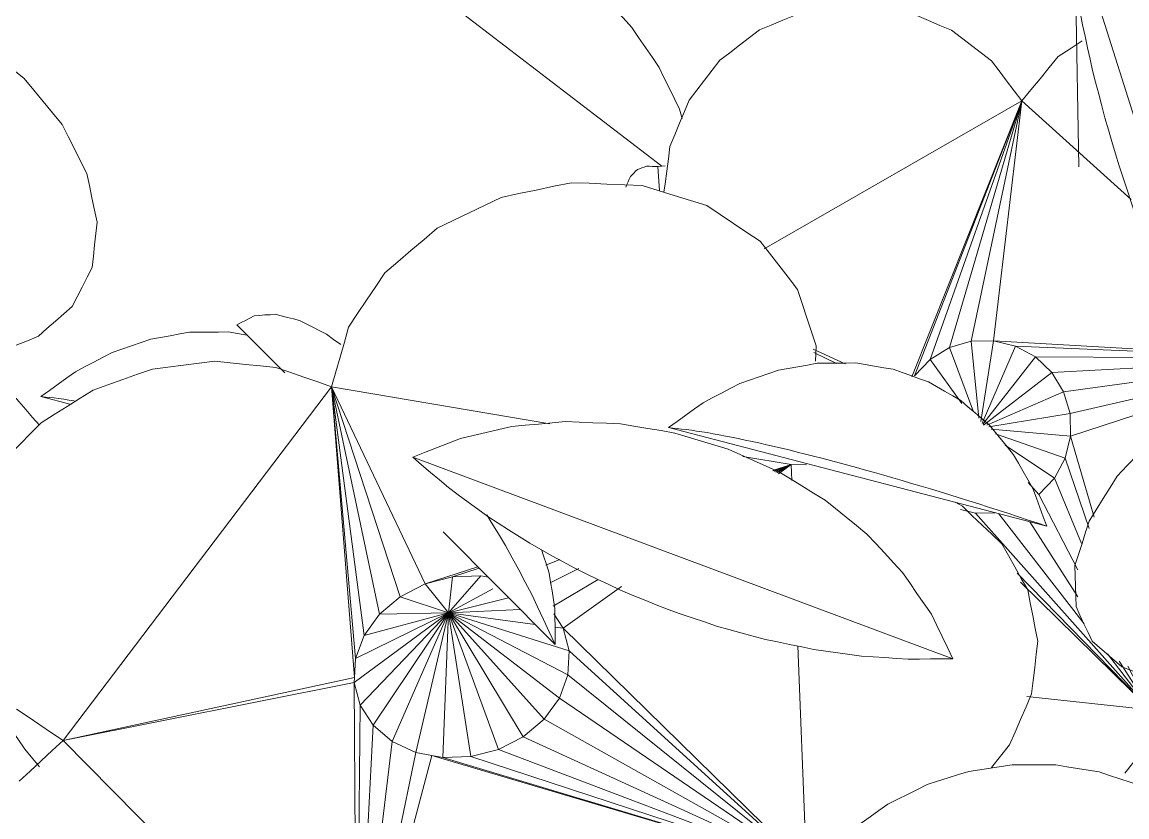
# Model space of a CAD drawing. Header units: metres. Extents: x -18.34 to -13.25, y -25.49 to -16.26.
# Drawn here: x -17.3503 to -17.2433, y -21.1061 to -21.029 of the extents above; entities that cross this region are included whole.
import ezdxf

# ---------------------------------------------------------------- set-up
doc = ezdxf.new("R2010")
doc.units = ezdxf.units.M
doc.layers.add('Importações nas famílias', color=7, linetype='Continuous', lineweight=5)
doc.layers.add('Vegetação', color=7, linetype='Continuous', lineweight=5)

# ---------------------------------------------------------------- blocks, each defined once
blk = doc.blocks.new('Planta_pergolado_12200 - plantas pergolado_skp_Component_12-V581-Pavimento 02 - Executivo')
at = {"layer": 'Importações nas famílias', "color": 9}
blk.add_line((0.28706, 0.24931), (0.32794, 0.2328), dxfattribs=at)
at = {"layer": 'Importações nas famílias', "color": 9, "flags": 128}
for points in [[(0.2885, 0.24527), (0.28814, 0.24628), (0.28778, 0.24729), (0.28742, 0.2483), (0.28706, 0.24931)], [(0.28706, 0.24931), (0.28791, 0.24899), (0.28876, 0.24868), (0.28961, 0.24837), (0.29046, 0.24806)], [(0.29046, 0.24806), (0.29134, 0.24773), (0.29222, 0.2474), (0.29311, 0.24707), (0.29399, 0.24674)], [(0.29399, 0.24674), (0.2949, 0.24639), (0.2958, 0.24605), (0.29671, 0.2457), (0.29762, 0.24536)], [(0.29054, 0.24151), (0.29003, 0.24245), (0.28952, 0.24339), (0.28901, 0.24433), (0.2885, 0.24527)], [(0.29762, 0.24536), (0.29854, 0.245), (0.29946, 0.24464), (0.30038, 0.24429), (0.3013, 0.24393)], [(0.3013, 0.24393), (0.30223, 0.24357), (0.30315, 0.2432), (0.30408, 0.24284), (0.305, 0.24247)], [(0.305, 0.24247), (0.30592, 0.24211), (0.30684, 0.24174), (0.30776, 0.24137), (0.30867, 0.241)], [(0.29312, 0.2381), (0.29247, 0.23895), (0.29183, 0.2398), (0.29118, 0.24065), (0.29054, 0.24151)], [(0.30867, 0.241), (0.30957, 0.24064), (0.31048, 0.24027), (0.31138, 0.2399), (0.31228, 0.23954)], [(0.31228, 0.23954), (0.31315, 0.23917), (0.31403, 0.23881), (0.3149, 0.23845), (0.31578, 0.23809)], [(0.29618, 0.23514), (0.29541, 0.23588), (0.29465, 0.23662), (0.29388, 0.23736), (0.29312, 0.2381)], [(0.31578, 0.23809), (0.31661, 0.23773), (0.31745, 0.23738), (0.31829, 0.23703), (0.31913, 0.23668)], [(0.31913, 0.23668), (0.31992, 0.23634), (0.32071, 0.23599), (0.3215, 0.23565), (0.3223, 0.23531)], [(0.29965, 0.23268), (0.29878, 0.23329), (0.29792, 0.23391), (0.29705, 0.23452), (0.29618, 0.23514)], [(0.3223, 0.23531), (0.32303, 0.23499), (0.32377, 0.23467), (0.32451, 0.23434), (0.32525, 0.23402)], [(0.32525, 0.23402), (0.32592, 0.23372), (0.3266, 0.23341), (0.32727, 0.23311), (0.32794, 0.2328)], [(0.30346, 0.23079), (0.30251, 0.23126), (0.30156, 0.23174), (0.3006, 0.23221), (0.29965, 0.23268)], [(0.32794, 0.2328), (0.327, 0.23232), (0.32605, 0.23184), (0.3251, 0.23136), (0.32415, 0.23088)], [(0.3075, 0.22951), (0.30649, 0.22983), (0.30548, 0.23015), (0.30447, 0.23047), (0.30346, 0.23079)], [(0.32415, 0.23088), (0.32314, 0.23055), (0.32213, 0.23022), (0.32113, 0.2299), (0.32012, 0.22957)], [(0.31169, 0.22888), (0.31064, 0.22903), (0.3096, 0.22919), (0.30855, 0.22935), (0.3075, 0.22951)], [(0.32012, 0.22957), (0.31907, 0.2294), (0.31802, 0.22923), (0.31698, 0.22906), (0.31593, 0.22889)], [(0.31593, 0.22889), (0.31487, 0.22889), (0.31381, 0.22888), (0.31275, 0.22888), (0.31169, 0.22888)]]:
    blk.add_lwpolyline(points, dxfattribs=at)
blk = doc.blocks.new('Planta_pergolado_12200 - plantas pergolado_skp_Component_12-V582-Pavimento 02 - Executivo')
at = {"layer": 'Importações nas famílias', "color": 9}
blk.add_line((0.2784, 0.1962), (0.31505, 0.20575), dxfattribs=at)
at = {"layer": 'Importações nas famílias', "color": 9, "flags": 128}
for points in [[(0.31128, 0.20449), (0.31222, 0.20481), (0.31316, 0.20512), (0.31411, 0.20543), (0.31505, 0.20575)], [(0.31505, 0.20575), (0.31471, 0.20484), (0.31438, 0.20393), (0.31404, 0.20302), (0.3137, 0.20211)], [(0.3075, 0.20329), (0.30845, 0.20359), (0.30939, 0.20389), (0.31033, 0.20419), (0.31128, 0.20449)], [(0.30377, 0.20214), (0.30471, 0.20242), (0.30564, 0.20271), (0.30657, 0.203), (0.3075, 0.20329)], [(0.30013, 0.20106), (0.30104, 0.20133), (0.30195, 0.2016), (0.30286, 0.20187), (0.30377, 0.20214)], [(0.3137, 0.20211), (0.31323, 0.20128), (0.31277, 0.20046), (0.3123, 0.19964), (0.31183, 0.19882)], [(0.2966, 0.20006), (0.29748, 0.20031), (0.29836, 0.20056), (0.29925, 0.20081), (0.30013, 0.20106)], [(0.29008, 0.19836), (0.29087, 0.19856), (0.29166, 0.19876), (0.29245, 0.19896), (0.29324, 0.19916)], [(0.29324, 0.19916), (0.29408, 0.19939), (0.29492, 0.19961), (0.29576, 0.19984), (0.2966, 0.20006)], [(0.28715, 0.19768), (0.28789, 0.19785), (0.28862, 0.19802), (0.28935, 0.19819), (0.29008, 0.19836)], [(0.31183, 0.19882), (0.31125, 0.1981), (0.31066, 0.19738), (0.31007, 0.19667), (0.30949, 0.19595)], [(0.28213, 0.19668), (0.28272, 0.19679), (0.28331, 0.1969), (0.28391, 0.19701), (0.2845, 0.19712)], [(0.2845, 0.19712), (0.28516, 0.19726), (0.28582, 0.1974), (0.28649, 0.19754), (0.28715, 0.19768)], [(0.2784, 0.1962), (0.27883, 0.19625), (0.27925, 0.19629), (0.27967, 0.19633), (0.2801, 0.19637)], [(0.28175, 0.19379), (0.28091, 0.19439), (0.28008, 0.195), (0.27924, 0.1956), (0.2784, 0.1962)], [(0.2801, 0.19637), (0.28061, 0.19645), (0.28112, 0.19653), (0.28162, 0.1966), (0.28213, 0.19668)], [(0.30949, 0.19595), (0.30879, 0.19536), (0.3081, 0.19477), (0.30741, 0.19418), (0.30671, 0.19358)], [(0.28532, 0.19191), (0.28443, 0.19238), (0.28354, 0.19285), (0.28264, 0.19332), (0.28175, 0.19379)], [(0.30671, 0.19358), (0.30593, 0.19313), (0.30515, 0.19267), (0.30437, 0.19222), (0.30358, 0.19177)], [(0.28904, 0.19063), (0.28811, 0.19095), (0.28718, 0.19127), (0.28625, 0.19159), (0.28532, 0.19191)], [(0.30358, 0.19177), (0.30273, 0.19146), (0.30188, 0.19115), (0.30102, 0.19085), (0.30017, 0.19054)], [(0.29281, 0.18996), (0.29187, 0.19013), (0.29092, 0.1903), (0.28998, 0.19046), (0.28904, 0.19063)], [(0.30017, 0.19054), (0.29926, 0.19039), (0.29836, 0.19024), (0.29745, 0.19008), (0.29655, 0.18993)], [(0.29655, 0.18993), (0.29561, 0.18994), (0.29468, 0.18995), (0.29375, 0.18996), (0.29281, 0.18996)]]:
    blk.add_lwpolyline(points, dxfattribs=at)
blk = doc.blocks.new('Planta_pergolado_12200 - plantas pergolado_skp_Component_16-V3015-Pavimento 02 - Executivo')
at = {"extrusion": (0, 0, -1), "zscale": -1, "rotation": 180}
for name in ['Planta_pergolado_12200 - plantas pergolado_skp_Component_12-V582-Pavimento 02 - Executivo', 'Planta_pergolado_12200 - plantas pergolado_skp_Component_12-V581-Pavimento 02 - Executivo']:
    blk.add_blockref(name, (-0.01391, 0.22595), dxfattribs=at)
blk = doc.blocks.new('Planta_pergolado_12200 - plantas pergolado_skp_Component_12-V2072-Pavimento 02 - Executivo')
at = {"layer": 'Importações nas famílias', "color": 9}
blk.add_line((0.2315, -0.03276), (0.23443, -0.03199), dxfattribs=at)
at = {"layer": 'Importações nas famílias', "color": 9, "flags": 128}
for points in [[(0.2315, -0.03276), (0.23193, -0.03271), (0.23235, -0.03267), (0.23277, -0.03263), (0.2332, -0.03259)], [(0.23485, -0.03517), (0.23401, -0.03457), (0.23318, -0.03396), (0.23234, -0.03336), (0.2315, -0.03276)], [(0.2332, -0.03259), (0.23371, -0.03251), (0.23422, -0.03243), (0.23472, -0.03236)], [(0.23842, -0.03705), (0.23753, -0.03658), (0.23664, -0.03611), (0.23574, -0.03564), (0.23485, -0.03517)], [(0.24214, -0.03833), (0.24121, -0.03801), (0.24028, -0.03769), (0.23935, -0.03737), (0.23842, -0.03705)], [(0.24591, -0.039), (0.24497, -0.03883), (0.24402, -0.03866), (0.24308, -0.0385), (0.24214, -0.03833)], [(0.24965, -0.03903), (0.24872, -0.03902), (0.24778, -0.03901), (0.24685, -0.039), (0.24591, -0.039)], [(0.25146, -0.03872), (0.25055, -0.03888), (0.24965, -0.03903)]]:
    blk.add_lwpolyline(points, dxfattribs=at)
blk = doc.blocks.new('Planta_pergolado_12200 - plantas pergolado_skp_Component_12-V2074-Pavimento 02 - Executivo')
at = {"layer": 'Importações nas famílias', "color": 9}
for p, q in [((0.29128, -0.05505), (0.29144, -0.05269)), ((0.29197, -0.05513), (0.29128, -0.05505))]:
    blk.add_line(p, q, dxfattribs=at)
at = {"layer": 'Importações nas famílias', "color": 9, "flags": 128}
for points in [[(0.28861, -0.05409), (0.2885, -0.05384), (0.28839, -0.05358), (0.28828, -0.05332), (0.28816, -0.05306)], [(0.28929, -0.05477), (0.28912, -0.0546), (0.28895, -0.05443), (0.28878, -0.05426), (0.28861, -0.05409)], [(0.29018, -0.05509), (0.28996, -0.05501), (0.28973, -0.05493), (0.28951, -0.05485), (0.28929, -0.05477)], [(0.29128, -0.05505), (0.291, -0.05506), (0.29073, -0.05507), (0.29045, -0.05508), (0.29018, -0.05509)]]:
    blk.add_lwpolyline(points, dxfattribs=at)
blk = doc.blocks.new('Planta_pergolado_12200 - plantas pergolado_skp_Component_17-V3021-Pavimento 02 - Executivo')
at = {"layer": 'Importações nas famílias', "color": 9}
for p, q in [((0.32654, 0.06144), (0.30159, 0.04707)), ((0.31588, 0.03469), (0.32654, 0.06144)), ((0.31614, 0.03478), (0.32654, 0.06144)), ((0.31765, 0.03637), (0.32654, 0.06144)), ((0.31952, 0.03751), (0.32654, 0.06144)), ((0.32162, 0.03813), (0.32654, 0.06144)), ((0.32381, 0.03818), (0.32654, 0.06144)), ((0.32654, 0.06144), (0.33713, 0.05185)), ((0.31765, 0.03637), (0.31952, 0.03751)), ((0.31952, 0.03751), (0.32162, 0.03813)), ((0.32186, 0.03129), (0.31952, 0.03751)), ((0.32162, 0.03813), (0.32381, 0.03818)), ((0.32236, 0.03066), (0.32162, 0.03813)), ((0.32256, 0.03036), (0.32381, 0.03818)), ((0.32268, 0.0302), (0.32594, 0.03766)), ((0.34294, 0.03708), (0.32381, 0.03818)), ((0.32594, 0.03766), (0.32381, 0.03818)), ((0.32786, 0.03661), (0.32594, 0.03766)), ((0.32594, 0.03766), (0.34301, 0.03692)), ((0.30632, 0.03735), (0.30941, 0.03594)), ((0.30859, 0.03598), (0.30638, 0.03704)), ((0.32276, 0.03008), (0.32786, 0.03661)), ((0.32945, 0.0351), (0.32786, 0.03661)), ((0.32786, 0.03661), (0.3432, 0.03651)), ((0.31614, 0.03478), (0.31765, 0.03637)), ((0.32073, 0.03208), (0.31765, 0.03637)), ((0.34358, 0.03586), (0.32945, 0.0351)), ((0.32283, 0.02998), (0.32945, 0.0351)), ((0.33059, 0.03323), (0.32945, 0.0351)), ((0.34391, 0.03504), (0.33059, 0.03323)), ((0.32316, 0.02999), (0.33059, 0.03323)), ((0.33109, 0.03154), (0.33059, 0.03323)), ((0.33121, 0.03112), (0.34431, 0.03415)), ((0.33127, 0.02893), (0.34472, 0.03334)), ((0.33121, 0.03112), (0.32333, 0.02983)), ((0.33109, 0.03154), (0.33121, 0.03112)), ((0.33121, 0.03112), (0.33127, 0.02893)), ((0.32356, 0.02959), (0.33127, 0.02893)), ((0.32399, 0.02915), (0.33075, 0.0268)), ((0.33127, 0.02893), (0.33075, 0.0268)), ((0.33127, 0.02893), (0.33356, 0.02106)), ((0.32491, 0.02805), (0.32971, 0.02487)), ((0.33075, 0.0268), (0.32971, 0.02487)), ((0.33306, 0.01999), (0.33075, 0.0268)), ((0.32971, 0.02487), (0.3282, 0.02328)), ((0.33233, 0.01853), (0.32971, 0.02487)), ((0.3282, 0.02328), (0.32716, 0.02444)), ((0.33198, 0.01598), (0.3282, 0.02328)), ((0.32204, 0.02147), (0.32059, 0.02182)), ((0.32392, 0.02151), (0.32204, 0.02147)), ((0.33901, 0.00241), (0.32204, 0.02147)), ((0.33257, 0.01074), (0.32431, 0.02141)), ((0.33197, 0.01336), (0.3273, 0.02063)), ((0.33901, 0.00241), (0.32608, 0.01566)), ((0.33901, 0.00241), (0.32641, 0.01476)), ((0.33901, 0.00241), (0.33483, 0.00782)), ((0.33901, 0.00241), (0.33597, 0.00713)), ((0.33901, 0.00241), (0.33681, 0.00665)), ((0.33901, 0.00241), (0.33739, 0.00632)), ((0.33901, 0.00241), (0.33776, 0.00611)), ((0.33796, 0.00599), (0.33901, 0.00241)), ((0.33901, 0.00241), (0.34034, 0.00539)), ((0.33901, 0.00241), (0.32702, 0.0037))]:
    blk.add_line(p, q, dxfattribs=at)
at = {"layer": 'Importações nas famílias', "color": 9, "flags": 128}
for points in [[(0.30562, 0.07016), (0.30682, 0.07032), (0.30803, 0.07048), (0.30923, 0.07063), (0.31043, 0.07079)], [(0.31043, 0.07079), (0.31164, 0.07063), (0.31284, 0.07047), (0.31405, 0.0703), (0.31525, 0.07014)], [(0.30113, 0.06831), (0.30225, 0.06877), (0.30337, 0.06924), (0.3045, 0.0697), (0.30562, 0.07016)], [(0.31525, 0.07014), (0.31637, 0.06968), (0.31749, 0.06921), (0.31861, 0.06874), (0.31974, 0.06827)], [(0.34553, 0.07036), (0.34685, 0.06995), (0.34818, 0.06955), (0.3495, 0.06915), (0.35083, 0.06875)], [(0.35083, 0.06875), (0.35198, 0.06798), (0.35313, 0.06721), (0.35429, 0.06644), (0.35544, 0.06567)], [(0.29727, 0.06536), (0.29824, 0.06609), (0.2992, 0.06683), (0.30016, 0.06757), (0.30113, 0.06831)], [(0.31974, 0.06827), (0.3207, 0.06753), (0.32166, 0.06679), (0.32262, 0.06604), (0.32359, 0.0653)], [(0.33007, 0.06571), (0.33122, 0.06647), (0.33238, 0.06724)], [(0.29431, 0.0615), (0.29505, 0.06246), (0.29579, 0.06343), (0.29653, 0.06439), (0.29727, 0.06536)], [(0.32359, 0.0653), (0.32433, 0.06434), (0.32506, 0.06337), (0.3258, 0.0624), (0.32654, 0.06144)], [(0.32654, 0.06144), (0.32742, 0.0625), (0.32831, 0.06357), (0.32919, 0.06464), (0.33007, 0.06571)], [(0.35544, 0.06567), (0.35632, 0.0646), (0.3572, 0.06353), (0.35808, 0.06245)], [(0.29245, 0.05701), (0.29291, 0.05813), (0.29338, 0.05925), (0.29385, 0.06038), (0.29431, 0.0615)], [(0.29186, 0.05256), (0.29197, 0.05339), (0.29213, 0.0546), (0.29229, 0.0558), (0.29245, 0.05701)], [(0.33901, 0.00241), (0.33872, 0.00123), (0.33844, 0.00005), (0.33815, -0.00114), (0.33791, -0.00214)], [(0.34209, 0.00149), (0.34134, 0.00172), (0.34017, 0.00206), (0.33901, 0.00241)]]:
    blk.add_lwpolyline(points, dxfattribs=at)
blk = doc.blocks.new('Planta_pergolado_12200 - plantas pergolado_skp_Component_16-V3022-Pavimento 02 - Executivo')
blk.add_blockref('Planta_pergolado_12200 - plantas pergolado_skp_Component_17-V3021-Pavimento 02 - Executivo', (0, 0))
at = {"extrusion": (0, 0, -1), "zscale": -1, "rotation": 180}
for name in ['Planta_pergolado_12200 - plantas pergolado_skp_Component_12-V2074-Pavimento 02 - Executivo', 'Planta_pergolado_12200 - plantas pergolado_skp_Component_12-V2072-Pavimento 02 - Executivo']:
    blk.add_blockref(name, (0, 0), dxfattribs=at)
blk = doc.blocks.new('Planta_pergolado_12200 - plantas pergolado_skp_Component_17-V3038-Pavimento 02 - Executivo')
at = {"layer": 'Importações nas famílias', "color": 9}
for p, q in [((0.36219, -0.0038), (0.33865, -0.02723)), ((0.36384, -0.01088), (0.36445, -0.00594)), ((0.36391, -0.01085), (0.36448, -0.00594)), ((0.36424, -0.01072), (0.36462, -0.00611)), ((0.36479, -0.01055), (0.3649, -0.00672)), ((0.36552, -0.01034), (0.3654, -0.00786)), ((0.36637, -0.01015), (0.36621, -0.00903)), ((0.39111, -0.01939), (0.36896, -0.02382)), ((0.37052, -0.0239), (0.39111, -0.01949)), ((0.37265, -0.02441), (0.39111, -0.01976)), ((0.39112, -0.02022), (0.37457, -0.02547)), ((0.39112, -0.02086), (0.37615, -0.02698)), ((0.37729, -0.02886), (0.39113, -0.02165)), ((0.3779, -0.03097), (0.39125, -0.02241)), ((0.37052, -0.0239), (0.369, -0.02393)), ((0.37, -0.02704), (0.37052, -0.0239)), ((0.37042, -0.02936), (0.37265, -0.02441)), ((0.37265, -0.02441), (0.37052, -0.0239)), ((0.37457, -0.02547), (0.37265, -0.02441)), ((0.37032, -0.03073), (0.37457, -0.02547)), ((0.37615, -0.02698), (0.37457, -0.02547)), ((0.33865, -0.02723), (0.34767, -0.04514)), ((0.34662, -0.02868), (0.33865, -0.02723)), ((0.33865, -0.02723), (0.34667, -0.02853)), ((0.37026, -0.03136), (0.37615, -0.02698)), ((0.37706, -0.02848), (0.37615, -0.02698)), ((0.34835, -0.0288), (0.35849, -0.03045)), ((0.37729, -0.02886), (0.37023, -0.03174)), ((0.37706, -0.02848), (0.37729, -0.02886)), ((0.37729, -0.02886), (0.3779, -0.03097)), ((0.35861, -0.03086), (0.34804, -0.02894)), ((0.37056, -0.03199), (0.3779, -0.03097)), ((0.3779, -0.03097), (0.37795, -0.03316)), ((0.3779, -0.03097), (0.38428, -0.0416)), ((0.37057, -0.03235), (0.37795, -0.03316)), ((0.37059, -0.03273), (0.37743, -0.03529)), ((0.37795, -0.03316), (0.37743, -0.03529)), ((0.38372, -0.04192), (0.37795, -0.03316)), ((0.37638, -0.03722), (0.37061, -0.03321)), ((0.37064, -0.03392), (0.37486, -0.0388)), ((0.37743, -0.03529), (0.37638, -0.03722)), ((0.38296, -0.0426), (0.37743, -0.03529)), ((0.35982, -0.03856), (0.36037, -0.03582)), ((0.37299, -0.03994), (0.3707, -0.03533)), ((0.36022, -0.03856), (0.36066, -0.03653)), ((0.37638, -0.03722), (0.37547, -0.03817)), ((0.382, -0.04346), (0.37638, -0.03722)), ((0.36135, -0.03786), (0.36117, -0.03856)), ((0.37547, -0.03817), (0.37486, -0.0388)), ((0.37089, -0.04056), (0.37052, -0.03878)), ((0.37486, -0.0388), (0.37299, -0.03994)), ((0.38094, -0.04441), (0.37486, -0.0388)), ((0.37089, -0.04056), (0.3703, -0.04057)), ((0.37299, -0.03994), (0.37089, -0.04056)), ((0.37922, -0.04613), (0.37089, -0.04056)), ((0.38003, -0.04538), (0.37299, -0.03994)), ((0.37876, -0.04668), (0.37572, -0.04485)), ((0.37853, -0.04696), (0.37674, -0.04594))]:
    blk.add_line(p, q, dxfattribs=at)
at = {"layer": 'Importações nas famílias', "color": 9, "flags": 128}
for points in [[(0.34711, 0.00393), (0.34831, 0.00409), (0.34951, 0.00424), (0.35072, 0.0044), (0.35192, 0.00455)], [(0.34261, 0.00209), (0.34373, 0.00255), (0.34486, 0.00301), (0.34598, 0.00347), (0.34711, 0.00393)], [(0.33875, -0.00086), (0.33971, -0.00013), (0.34068, 0.00061), (0.34164, 0.00135), (0.34261, 0.00209)], [(0.33652, -0.00375), (0.33726, -0.00279), (0.338, -0.00183), (0.33875, -0.00086)], [(0.33325, -0.01403), (0.33341, -0.01282), (0.33357, -0.01161), (0.33373, -0.01041)], [(0.33386, -0.01885), (0.33371, -0.01765), (0.33355, -0.01644), (0.3334, -0.01523), (0.33325, -0.01403)], [(0.3357, -0.02336), (0.33524, -0.02223), (0.33478, -0.0211), (0.33432, -0.01998), (0.33386, -0.01885)], [(0.33865, -0.02723), (0.33791, -0.02626), (0.33717, -0.02529), (0.33644, -0.02432), (0.3357, -0.02336)], [(0.33463, -0.02997), (0.33564, -0.02928), (0.33664, -0.0286), (0.33764, -0.02791), (0.33865, -0.02723)], [(0.33146, -0.03366), (0.33226, -0.03274), (0.33305, -0.03181), (0.33384, -0.03089), (0.33463, -0.02997)], [(0.32946, -0.03782), (0.32988, -0.03695), (0.33041, -0.03585), (0.33094, -0.03476), (0.33146, -0.03366)], [(0.32845, -0.04283), (0.32868, -0.04163), (0.3289, -0.04044), (0.32913, -0.03924)], [(0.32881, -0.04768), (0.32872, -0.04647), (0.32863, -0.04525), (0.32854, -0.04404), (0.32845, -0.04283)], [(0.33042, -0.05227), (0.33002, -0.05112), (0.32962, -0.04998), (0.32922, -0.04883), (0.32881, -0.04768)], [(0.33315, -0.05629), (0.33247, -0.05529), (0.33179, -0.05428), (0.3311, -0.05328), (0.33042, -0.05227)], [(0.33684, -0.05946), (0.33592, -0.05867), (0.33499, -0.05788), (0.33407, -0.05708), (0.33315, -0.05629)], [(0.34012, -0.06105), (0.33902, -0.06052), (0.33793, -0.05999), (0.33684, -0.05946)]]:
    blk.add_lwpolyline(points, dxfattribs=at)
blk = doc.blocks.new('Planta_pergolado_12200 - plantas pergolado_skp_Component_16-V3039-Pavimento 02 - Executivo')
blk.add_blockref('Planta_pergolado_12200 - plantas pergolado_skp_Component_17-V3038-Pavimento 02 - Executivo', (0, 0))
blk = doc.blocks.new('Planta_pergolado_12200 - plantas pergolado_skp_Component_12-V610-Pavimento 02 - Executivo')
at = {"layer": 'Importações nas famílias', "color": 9}
blk.add_line((-0.15594, 0.10963), (-0.14996, 0.12581), dxfattribs=at)
at = {"layer": 'Importações nas famílias', "color": 9, "flags": 128}
for points in [[(-0.14526, 0.14874), (-0.14448, 0.1497), (-0.14386, 0.15045)], [(-0.14808, 0.14476), (-0.14738, 0.14576), (-0.14667, 0.14675), (-0.14596, 0.14775), (-0.14526, 0.14874)], [(-0.15057, 0.14067), (-0.14995, 0.14169), (-0.14933, 0.14272), (-0.14871, 0.14374), (-0.14808, 0.14476)], [(-0.1527, 0.13653), (-0.15217, 0.13756), (-0.15164, 0.1386), (-0.1511, 0.13964), (-0.15057, 0.14067)], [(-0.15443, 0.13236), (-0.154, 0.1334), (-0.15357, 0.13444), (-0.15313, 0.13548), (-0.1527, 0.13653)], [(-0.15576, 0.12823), (-0.15543, 0.12927), (-0.1551, 0.1303), (-0.15477, 0.13133), (-0.15443, 0.13236)], [(-0.15667, 0.12418), (-0.15644, 0.12519), (-0.15621, 0.12621), (-0.15599, 0.12722), (-0.15576, 0.12823)], [(-0.15714, 0.12025), (-0.15702, 0.12123), (-0.1569, 0.12222), (-0.15679, 0.1232), (-0.15667, 0.12418)], [(-0.15717, 0.11649), (-0.15717, 0.11743), (-0.15716, 0.11837), (-0.15715, 0.11931), (-0.15714, 0.12025)], [(-0.14386, 0.11736), (-0.14452, 0.11659), (-0.14518, 0.11583), (-0.14585, 0.11507), (-0.14651, 0.11431)], [(-0.15677, 0.11294), (-0.15687, 0.11382), (-0.15697, 0.11471), (-0.15707, 0.1156), (-0.15717, 0.11649)], [(-0.14651, 0.11431), (-0.14724, 0.11372), (-0.14798, 0.11314), (-0.14871, 0.11255), (-0.14945, 0.11197)], [(-0.15594, 0.10963), (-0.15614, 0.11046), (-0.15635, 0.11128), (-0.15656, 0.11211), (-0.15677, 0.11294)], [(-0.14945, 0.11197), (-0.15024, 0.11158), (-0.15103, 0.11118), (-0.15182, 0.11079), (-0.15262, 0.1104)], [(-0.15262, 0.1104), (-0.15345, 0.11021), (-0.15428, 0.11001), (-0.15511, 0.10982), (-0.15594, 0.10963)]]:
    blk.add_lwpolyline(points, dxfattribs=at)
blk = doc.blocks.new('Planta_pergolado_12200 - plantas pergolado_skp_Component_17-V3054-Pavimento 02 - Executivo')
at = {"layer": 'Importações nas famílias', "color": 9}
for p, q in [((0.3066, 0.03767), (0.30655, 0.03621)), ((0.25967, 0.03371), (0.23365, -0.00057)), ((0.25967, 0.03371), (0.28081, 0.03013)), ((0.26873, 0.01461), (0.25967, 0.03371)), ((0.2663, 0.01337), (0.25967, 0.03371)), ((0.26429, 0.01167), (0.25967, 0.03371)), ((0.26281, 0.00962), (0.25967, 0.03371)), ((0.26199, 0.00737), (0.25967, 0.03371)), ((0.26189, 0.00553), (0.25967, 0.03371)), ((0.2995, 0.02696), (0.30418, 0.02617)), ((0.30418, 0.02617), (0.30241, 0.02559)), ((0.30242, 0.02558), (0.30418, 0.02617)), ((0.30247, 0.02556), (0.30418, 0.02617)), ((0.30418, 0.02617), (0.30257, 0.02551)), ((0.30418, 0.02617), (0.30269, 0.02544)), ((0.30283, 0.02536), (0.30418, 0.02617)), ((0.30297, 0.02529), (0.30418, 0.02617)), ((0.30424, 0.02462), (0.30418, 0.02617)), ((0.30418, 0.02617), (0.30569, 0.02616)), ((0.32007, 0.02252), (0.32078, 0.02214)), ((0.27382, 0.01627), (0.26873, 0.01461)), ((0.27139, 0.0153), (0.27395, 0.01614)), ((0.28179, 0.01697), (0.28043, 0.01642)), ((0.28363, 0.01609), (0.28083, 0.01472)), ((0.27139, 0.0153), (0.26873, 0.01461)), ((0.27098, 0.01181), (0.27412, 0.01539)), ((0.27098, 0.01181), (0.27139, 0.0153)), ((0.27412, 0.01539), (0.27139, 0.0153)), ((0.27483, 0.01526), (0.27412, 0.01539)), ((0.28114, 0.01244), (0.2855, 0.01503)), ((0.2663, 0.01337), (0.26873, 0.01461)), ((0.27098, 0.01181), (0.26873, 0.01461)), ((0.27098, 0.01181), (0.27528, 0.01412)), ((0.2821, 0.01031), (0.28775, 0.01437)), ((0.26429, 0.01167), (0.2663, 0.01337)), ((0.27098, 0.01181), (0.2663, 0.01337)), ((0.27098, 0.01181), (0.27681, 0.01327)), ((0.27098, 0.01181), (0.26186, 0.00506)), ((0.27098, 0.01181), (0.26199, 0.00737)), ((0.27098, 0.01181), (0.26244, 0.00286)), ((0.27098, 0.01181), (0.26281, 0.00962)), ((0.27098, 0.01181), (0.2637, 0.00091)), ((0.27098, 0.01181), (0.26429, 0.01167)), ((0.27098, 0.01181), (0.26553, -0.00065)), ((0.27098, 0.01181), (0.26783, -0.00172)), ((0.27043, -0.00222), (0.27098, 0.01181)), ((0.27794, 0.01213), (0.27098, 0.01181)), ((0.27098, 0.01181), (0.28256, 0.0058)), ((0.28173, 0.00355), (0.27098, 0.01181)), ((0.27098, 0.01181), (0.27315, -0.00212)), ((0.27098, 0.01181), (0.28026, 0.0015)), ((0.27824, -0.0002), (0.27098, 0.01181)), ((0.27098, 0.01181), (0.28268, 0.00811)), ((0.27098, 0.01181), (0.27939, 0.01068)), ((0.27582, -0.00143), (0.27098, 0.01181)), ((0.26281, 0.00962), (0.26429, 0.01167)), ((0.28121, 0.01171), (0.2821, 0.01031)), ((0.28131, 0.01042), (0.2821, 0.01031)), ((0.2821, 0.01031), (0.28268, 0.00811)), ((0.2821, 0.01031), (0.30567, -0.01276)), ((0.26199, 0.00737), (0.26281, 0.00962)), ((0.30567, -0.01276), (0.30485, 0.0086)), ((0.28268, 0.00811), (0.28256, 0.0058)), ((0.30567, -0.01276), (0.28268, 0.00811)), ((0.26189, 0.00553), (0.26199, 0.00737)), ((0.23365, -0.00057), (0.26189, 0.00553)), ((0.26186, 0.00506), (0.26189, 0.00553)), ((0.28256, 0.0058), (0.28173, 0.00355)), ((0.30567, -0.01276), (0.28256, 0.0058)), ((0.26186, 0.00506), (0.23365, -0.00057)), ((0.26244, 0.00286), (0.26186, 0.00506)), ((0.26207, -0.02929), (0.26186, 0.00506)), ((0.28173, 0.00355), (0.28085, 0.00232)), ((0.30567, -0.01276), (0.28173, 0.00355)), ((0.26207, -0.02929), (0.26244, 0.00286)), ((0.2637, 0.00091), (0.26244, 0.00286)), ((0.28085, 0.00232), (0.28026, 0.0015)), ((0.28026, 0.0015), (0.27824, -0.0002)), ((0.30567, -0.01276), (0.28026, 0.0015)), ((0.2637, 0.00091), (0.26207, -0.02929)), ((0.26553, -0.00065), (0.2637, 0.00091)), ((0.23365, -0.00057), (0.24334, -0.01036)), ((0.26553, -0.00065), (0.26207, -0.02929)), ((0.26783, -0.00172), (0.26553, -0.00065)), ((0.27824, -0.0002), (0.27582, -0.00143)), ((0.30567, -0.01276), (0.27824, -0.0002)), ((0.26783, -0.00172), (0.26207, -0.02929)), ((0.26939, -0.00202), (0.26207, -0.02929)), ((0.26939, -0.00202), (0.26783, -0.00172)), ((0.27043, -0.00222), (0.26939, -0.00202)), ((0.30567, -0.01276), (0.26939, -0.00202)), ((0.27315, -0.00212), (0.27043, -0.00222)), ((0.27582, -0.00143), (0.27315, -0.00212)), ((0.30567, -0.01276), (0.27315, -0.00212)), ((0.30567, -0.01276), (0.27582, -0.00143)), ((0.30567, -0.01276), (0.27043, -0.00222))]:
    blk.add_line(p, q, dxfattribs=at)
at = {"layer": 'Importações nas famílias', "color": 9, "flags": 128}
for points in [[(0.27609, 0.05207), (0.27779, 0.05243), (0.2795, 0.05278), (0.2812, 0.05314), (0.2829, 0.05349)], [(0.2829, 0.05349), (0.28461, 0.05343), (0.28632, 0.05336), (0.28803, 0.05329), (0.28974, 0.05322)], [(0.28974, 0.05322), (0.2913, 0.05274), (0.29287, 0.05225), (0.29444, 0.05176), (0.29601, 0.05128)], [(0.26988, 0.04907), (0.27144, 0.04982), (0.27299, 0.05057), (0.27454, 0.05132), (0.27609, 0.05207)], [(0.29601, 0.05128), (0.2973, 0.05041), (0.2986, 0.04955), (0.29989, 0.04868), (0.30118, 0.04782)], [(0.26481, 0.04475), (0.26608, 0.04583), (0.26735, 0.04691), (0.26862, 0.04799), (0.26988, 0.04907)], [(0.30118, 0.04782), (0.30209, 0.04665), (0.303, 0.04549), (0.30391, 0.04432), (0.30482, 0.04315)], [(0.26131, 0.03948), (0.26218, 0.0408), (0.26306, 0.04211), (0.26394, 0.04343), (0.26481, 0.04475)], [(0.30482, 0.04315), (0.30527, 0.04178), (0.30571, 0.04041), (0.30616, 0.03904), (0.3066, 0.03767)], [(0.25967, 0.03371), (0.26008, 0.03515), (0.26049, 0.03659), (0.2609, 0.03803), (0.26131, 0.03948)], [(0.23656, 0.03339), (0.238, 0.0339), (0.23943, 0.03441), (0.24087, 0.03492), (0.24231, 0.03543)], [(0.24231, 0.03543), (0.24381, 0.03561), (0.24532, 0.0358), (0.24683, 0.03599), (0.24834, 0.03618)], [(0.24834, 0.03618), (0.24983, 0.03603), (0.25131, 0.03588), (0.25279, 0.03574), (0.25427, 0.03559)], [(0.25427, 0.03559), (0.25562, 0.03512), (0.25697, 0.03465), (0.25832, 0.03418), (0.25967, 0.03371)], [(0.23151, 0.03021), (0.23277, 0.03101), (0.23404, 0.0318), (0.2353, 0.0326), (0.23656, 0.03339)], [(0.22749, 0.0261), (0.22849, 0.02713), (0.2295, 0.02816), (0.2305, 0.02918), (0.23151, 0.03021)], [(0.32078, 0.02214), (0.32174, 0.02122), (0.3227, 0.02031), (0.32365, 0.0194), (0.32461, 0.01848)], [(0.32461, 0.01848), (0.32524, 0.01737), (0.32586, 0.01625), (0.32648, 0.01514), (0.32711, 0.01402)], [(0.32711, 0.01402), (0.32735, 0.01278), (0.3276, 0.01154), (0.32784, 0.0103), (0.32809, 0.00907)], [(0.32809, 0.00907), (0.32794, 0.00779), (0.32779, 0.00651), (0.32764, 0.00523), (0.32749, 0.00395)], [(0.32749, 0.00395), (0.32696, 0.00271), (0.32642, 0.00148), (0.32589, 0.00025), (0.32535, -0.00098)], [(0.23365, -0.00057), (0.23252, 0.00019), (0.23139, 0.00096), (0.23026, 0.00172), (0.22913, 0.00248)], [(0.2294, -0.00451), (0.23046, -0.00353), (0.23152, -0.00254), (0.23258, -0.00155), (0.23365, -0.00057)], [(0.32535, -0.00098), (0.32447, -0.00209), (0.32359, -0.00319)]]:
    blk.add_lwpolyline(points, dxfattribs=at)
blk = doc.blocks.new('Planta_pergolado_12200 - plantas pergolado_skp_Component_16-V3055-Pavimento 02 - Executivo')
blk.add_blockref('Planta_pergolado_12200 - plantas pergolado_skp_Component_17-V3054-Pavimento 02 - Executivo', (0, 0))
at = {"extrusion": (0, 0, -1), "zscale": -1, "rotation": 180}
blk.add_blockref('Planta_pergolado_12200 - plantas pergolado_skp_Component_12-V610-Pavimento 02 - Executivo', (-0.37521, 0.14734), dxfattribs=at)
blk = doc.blocks.new('Planta_pergolado_12200 - plantas pergolado_skp_-V3067-Pavimento 02 - Executivo')
blk.add_blockref('Planta_pergolado_12200 - plantas pergolado_skp_Component_16-V3055-Pavimento 02 - Executivo', (0, 0))
blk = doc.blocks.new('Planta_pergolado_12200 - plantas pergolado_skp_-V3068-Pavimento 02 - Executivo')
for name in ['Planta_pergolado_12200 - plantas pergolado_skp_-V3067-Pavimento 02 - Executivo', 'Planta_pergolado_12200 - plantas pergolado_skp_Component_16-V3022-Pavimento 02 - Executivo', 'Planta_pergolado_12200 - plantas pergolado_skp_Component_16-V3015-Pavimento 02 - Executivo', 'Planta_pergolado_12200 - plantas pergolado_skp_Component_16-V3039-Pavimento 02 - Executivo']:
    blk.add_blockref(name, (0, 0))
blk = doc.blocks.new('Planta_pergolado_12200 - plantas pergolado_skp_-V3129-Pavimento 02 - Executivo')
blk.add_blockref('Planta_pergolado_12200 - plantas pergolado_skp_-V3068-Pavimento 02 - Executivo', (0, 0))
blk = doc.blocks.new('Planta_pergolado_12200 - plantas pergolado_skp_Component_12-V2447-Pavimento 02 - Executivo')
at = {"layer": 'Importações nas famílias', "color": 9}
blk.add_line((0.26752, -0.02689), (0.31985, -0.00735), dxfattribs=at)
at = {"layer": 'Importações nas famílias', "color": 9, "flags": 128}
for points in [[(0.31102, -0.00762), (0.31215, -0.00754), (0.31328, -0.00747), (0.3144, -0.00739), (0.31553, -0.00731)], [(0.31553, -0.00731), (0.31661, -0.00732), (0.31769, -0.00733), (0.31877, -0.00734), (0.31985, -0.00735)], [(0.31985, -0.00735), (0.31933, -0.00843), (0.31882, -0.00951), (0.3183, -0.01058), (0.31778, -0.01166)], [(0.30169, -0.00923), (0.30287, -0.00899), (0.30404, -0.00874), (0.30522, -0.0085), (0.3064, -0.00826)], [(0.3064, -0.00826), (0.30755, -0.0081), (0.30871, -0.00794), (0.30987, -0.00778), (0.31102, -0.00762)], [(0.29696, -0.01052), (0.29814, -0.0102), (0.29933, -0.00988), (0.30051, -0.00955), (0.30169, -0.00923)], [(0.29226, -0.01212), (0.29344, -0.01172), (0.29461, -0.01132), (0.29579, -0.01092), (0.29696, -0.01052)], [(0.31778, -0.01166), (0.31708, -0.01268), (0.31638, -0.01369), (0.31568, -0.01471), (0.31498, -0.01572)], [(0.28765, -0.014), (0.2888, -0.01353), (0.28996, -0.01306), (0.29111, -0.01259), (0.29226, -0.01212)], [(0.28316, -0.01615), (0.28428, -0.01561), (0.2854, -0.01507), (0.28653, -0.01454), (0.28765, -0.014)], [(0.31498, -0.01572), (0.31412, -0.01665), (0.31326, -0.01758), (0.31239, -0.01851), (0.31153, -0.01944)], [(0.27886, -0.01854), (0.27994, -0.01794), (0.28101, -0.01734), (0.28209, -0.01675), (0.28316, -0.01615)], [(0.27479, -0.02115), (0.27581, -0.02049), (0.27682, -0.01984), (0.27784, -0.01919), (0.27886, -0.01854)], [(0.31153, -0.01944), (0.31052, -0.02026), (0.30951, -0.02108), (0.3085, -0.0219), (0.3075, -0.02272)], [(0.27099, -0.02394), (0.27194, -0.02324), (0.27289, -0.02254), (0.27384, -0.02184), (0.27479, -0.02115)], [(0.3075, -0.02272), (0.30637, -0.02341), (0.30524, -0.0241), (0.30411, -0.02479), (0.30298, -0.02548)], [(0.26752, -0.02689), (0.26838, -0.02615), (0.26925, -0.02541), (0.27012, -0.02468), (0.27099, -0.02394)], [(0.30298, -0.02548), (0.30176, -0.02603), (0.30053, -0.02658), (0.29931, -0.02712), (0.29809, -0.02767)], [(0.27214, -0.0287), (0.27099, -0.02825), (0.26983, -0.0278), (0.26867, -0.02734), (0.26752, -0.02689)], [(0.29809, -0.02767), (0.2968, -0.02806), (0.29551, -0.02845), (0.29422, -0.02884), (0.29293, -0.02923)], [(0.27712, -0.02986), (0.27588, -0.02957), (0.27463, -0.02928), (0.27339, -0.02899), (0.27214, -0.0287)], [(0.28233, -0.03034), (0.28102, -0.03022), (0.27972, -0.0301), (0.27842, -0.02998), (0.27712, -0.02986)], [(0.29293, -0.02923), (0.29161, -0.02946), (0.29029, -0.02968), (0.28896, -0.02991), (0.28764, -0.03013)], [(0.28764, -0.03013), (0.28631, -0.03018), (0.28498, -0.03023), (0.28365, -0.03029), (0.28233, -0.03034)]]:
    blk.add_lwpolyline(points, dxfattribs=at)
blk = doc.blocks.new('Planta_pergolado_12200 - plantas pergolado_skp_Component_12-V2448-Pavimento 02 - Executivo')
at = {"layer": 'Importações nas famílias', "color": 9}
for p, q in [((0.33085, -0.08075), (0.34552, -0.03404)), ((0.35276, -0.05295), (0.35267, -0.05399))]:
    blk.add_line(p, q, dxfattribs=at)
at = {"layer": 'Importações nas famílias', "color": 9, "flags": 128}
for points in [[(0.34309, -0.03666), (0.34361, -0.03558), (0.34413, -0.0345), (0.34466, -0.03342)], [(0.3411, -0.04116), (0.3416, -0.04003), (0.34209, -0.03891), (0.34259, -0.03779), (0.34309, -0.03666)], [(0.33924, -0.04577), (0.3397, -0.04461), (0.34017, -0.04346), (0.34063, -0.04231), (0.3411, -0.04116)], [(0.33751, -0.05044), (0.33794, -0.04928), (0.33838, -0.04811), (0.33881, -0.04694), (0.33924, -0.04577)], [(0.33596, -0.05514), (0.33635, -0.05396), (0.33674, -0.05279), (0.33713, -0.05162), (0.33751, -0.05044)], [(0.35267, -0.05399), (0.35237, -0.05528), (0.35207, -0.05658), (0.35176, -0.05787), (0.35146, -0.05917)], [(0.33458, -0.05979), (0.33492, -0.05863), (0.33527, -0.05747), (0.33561, -0.0563), (0.33596, -0.05514)], [(0.3334, -0.06436), (0.33369, -0.06322), (0.33399, -0.06208), (0.33428, -0.06093), (0.33458, -0.05979)], [(0.35146, -0.05917), (0.35097, -0.06039), (0.35048, -0.06162), (0.35, -0.06284), (0.34951, -0.06407)], [(0.34951, -0.06407), (0.34885, -0.06519), (0.34819, -0.06632), (0.34753, -0.06745), (0.34687, -0.06858)], [(0.33242, -0.06879), (0.33267, -0.06768), (0.33291, -0.06657), (0.33315, -0.06547), (0.3334, -0.06436)], [(0.33167, -0.07302), (0.33186, -0.07196), (0.33205, -0.0709), (0.33223, -0.06985), (0.33242, -0.06879)], [(0.34687, -0.06858), (0.34605, -0.06958), (0.34523, -0.07058), (0.34441, -0.07158), (0.3436, -0.07258)], [(0.3436, -0.07258), (0.34264, -0.07344), (0.34169, -0.07429), (0.34073, -0.07515), (0.33978, -0.076)], [(0.33114, -0.07703), (0.33127, -0.07602), (0.33141, -0.07502), (0.33154, -0.07402), (0.33167, -0.07302)], [(0.33085, -0.08075), (0.33092, -0.07982), (0.331, -0.07889), (0.33107, -0.07796), (0.33114, -0.07703)], [(0.33978, -0.076), (0.33871, -0.07669), (0.33764, -0.07737), (0.33656, -0.07806), (0.33549, -0.07874)], [(0.33549, -0.07874), (0.33433, -0.07924), (0.33317, -0.07974), (0.33201, -0.08025), (0.33085, -0.08075)]]:
    blk.add_lwpolyline(points, dxfattribs=at)
blk = doc.blocks.new('Planta_pergolado_12200 - plantas pergolado_skp_Component_17-V2449-Pavimento 02 - Executivo')
at = {"layer": 'Importações nas famílias', "color": 9, "flags": 128}
for points in [[(0.34027, -0.00508), (0.33926, -0.00545), (0.33825, -0.00582), (0.33724, -0.00619), (0.33623, -0.00657)], [(0.33623, -0.00657), (0.33551, -0.00719), (0.33478, -0.00782), (0.33406, -0.00844), (0.33334, -0.00907)], [(0.33334, -0.00907), (0.33295, -0.0099), (0.33256, -0.01074), (0.33217, -0.01158), (0.33179, -0.01241)], [(0.33179, -0.01241), (0.33176, -0.0134), (0.33174, -0.01439), (0.33171, -0.01539), (0.33169, -0.01638)], [(0.33169, -0.01638), (0.33203, -0.01745), (0.33237, -0.01853), (0.33271, -0.01961), (0.33305, -0.02069)], [(0.33305, -0.02069), (0.33373, -0.02178), (0.33442, -0.02287), (0.3351, -0.02396), (0.33578, -0.02505)], [(0.33578, -0.02505), (0.33676, -0.02608), (0.33773, -0.02711), (0.33871, -0.02814), (0.33969, -0.02917)]]:
    blk.add_lwpolyline(points, dxfattribs=at)
blk = doc.blocks.new('Planta_pergolado_12200 - plantas pergolado_skp_Component_16-V3357-Pavimento 02 - Executivo')
at = {"extrusion": (0, 0, -1), "zscale": -1, "rotation": 180}
for name in ['Planta_pergolado_12200 - plantas pergolado_skp_Component_12-V2448-Pavimento 02 - Executivo', 'Planta_pergolado_12200 - plantas pergolado_skp_Component_17-V2449-Pavimento 02 - Executivo', 'Planta_pergolado_12200 - plantas pergolado_skp_Component_12-V2447-Pavimento 02 - Executivo']:
    blk.add_blockref(name, (0, 0), dxfattribs=at)
blk = doc.blocks.new('Planta_pergolado_12200 - plantas pergolado_skp_Component_12-V3358-Pavimento 02 - Executivo')
at = {"layer": 'Importações nas famílias', "color": 9}
for p, q in [((0.25512, 0.03505), (0.25049, 0.03971)), ((0.28132, 0.00874), (0.27046, 0.01964))]:
    blk.add_line(p, q, dxfattribs=at)
at = {"layer": 'Importações nas famílias', "color": 9, "flags": 128}
for points in [[(0.25217, 0.04059), (0.25268, 0.04063), (0.25319, 0.04067), (0.2537, 0.0407), (0.25421, 0.04074)], [(0.25421, 0.04074), (0.25479, 0.04059), (0.25538, 0.04044), (0.25597, 0.04029), (0.25656, 0.04014)], [(0.25049, 0.03971), (0.25091, 0.03993), (0.25133, 0.04015), (0.25175, 0.04037), (0.25217, 0.04059)], [(0.25656, 0.04014), (0.25721, 0.03981), (0.25786, 0.03948), (0.25851, 0.03915), (0.25916, 0.03882)], [(0.25916, 0.03882), (0.25986, 0.03831), (0.26056, 0.0378)], [(0.27472, 0.02129), (0.27514, 0.0206), (0.27583, 0.01947), (0.27652, 0.01833)], [(0.27652, 0.01833), (0.27715, 0.01715), (0.27779, 0.01596), (0.27842, 0.01477), (0.27905, 0.01359)], [(0.28074, 0.01565), (0.28048, 0.01649), (0.28021, 0.01733), (0.28001, 0.01794)], [(0.28129, 0.01222), (0.28116, 0.01308), (0.28102, 0.01393), (0.28088, 0.01479), (0.28074, 0.01565)], [(0.27905, 0.01359), (0.27962, 0.01238), (0.28019, 0.01116), (0.28076, 0.00995), (0.28132, 0.00874)], [(0.28132, 0.00874), (0.28132, 0.00961), (0.28131, 0.01048), (0.2813, 0.01135), (0.28129, 0.01222)]]:
    blk.add_lwpolyline(points, dxfattribs=at)
blk = doc.blocks.new('Planta_pergolado_12200 - plantas pergolado_skp_Component_17-V2453-Pavimento 02 - Executivo')
at = {"layer": 'Importações nas famílias', "color": 9, "flags": 128}
for points in [[(0.22693, -0.03685), (0.22802, -0.03729), (0.2291, -0.03774), (0.23019, -0.03818), (0.23127, -0.03863)], [(0.23127, -0.03863), (0.23209, -0.03935), (0.2329, -0.04006), (0.23371, -0.04078), (0.23453, -0.0415)], [(0.23453, -0.0415), (0.23501, -0.04244), (0.23549, -0.04338), (0.23598, -0.04432), (0.23646, -0.04526)], [(0.23646, -0.04526), (0.23658, -0.04636), (0.2367, -0.04746), (0.23683, -0.04856), (0.23695, -0.04966)], [(0.23695, -0.04966), (0.2367, -0.05084), (0.23645, -0.05202), (0.2362, -0.05321), (0.23595, -0.05439)], [(0.23595, -0.05439), (0.23535, -0.05558), (0.23475, -0.05677), (0.23415, -0.05796), (0.23355, -0.05914)], [(0.23355, -0.05914), (0.23263, -0.06025), (0.23172, -0.06136), (0.23081, -0.06247), (0.22989, -0.06358)], [(0.22989, -0.06358), (0.22873, -0.06454), (0.22756, -0.0655), (0.2264, -0.06646), (0.22524, -0.06741)]]:
    blk.add_lwpolyline(points, dxfattribs=at)
blk = doc.blocks.new('Planta_pergolado_12200 - plantas pergolado_skp_Component_16-V3359-Pavimento 02 - Executivo')
at = {"extrusion": (0, 0, -1), "zscale": -1, "rotation": 180}
blk.add_blockref('Planta_pergolado_12200 - plantas pergolado_skp_Component_17-V2453-Pavimento 02 - Executivo', (0, 0), dxfattribs=at)
blk.add_blockref('Planta_pergolado_12200 - plantas pergolado_skp_Component_12-V3358-Pavimento 02 - Executivo', (0, 0))
blk = doc.blocks.new('Planta_pergolado_12200 - plantas pergolado_skp_Component_12-V2465-Pavimento 02 - Executivo')
at = {"layer": 'Importações nas famílias', "color": 9}
for p, q in [((0.29165, -0.05509), (0.25202, -0.08551)), ((0.29337, -0.06061), (0.29364, -0.0597))]:
    blk.add_line(p, q, dxfattribs=at)
at = {"layer": 'Importações nas famílias', "color": 9, "flags": 128}
for points in [[(0.29141, -0.06464), (0.2919, -0.06363), (0.29239, -0.06263), (0.29288, -0.06162), (0.29337, -0.06061)], [(0.28874, -0.06854), (0.28941, -0.06757), (0.29007, -0.06659), (0.29074, -0.06562), (0.29141, -0.06464)], [(0.28542, -0.07221), (0.28625, -0.0713), (0.28708, -0.07038), (0.28791, -0.06946), (0.28874, -0.06854)], [(0.28153, -0.07558), (0.28251, -0.07474), (0.28348, -0.0739), (0.28445, -0.07305), (0.28542, -0.07221)], [(0.27717, -0.07855), (0.27826, -0.0778), (0.27935, -0.07706), (0.28044, -0.07632), (0.28153, -0.07558)], [(0.27243, -0.08106), (0.27362, -0.08043), (0.2748, -0.0798), (0.27598, -0.07918), (0.27717, -0.07855)], [(0.26743, -0.08305), (0.26868, -0.08255), (0.26993, -0.08206), (0.27118, -0.08156), (0.27243, -0.08106)], [(0.26228, -0.08448), (0.26356, -0.08412), (0.26485, -0.08377), (0.26614, -0.08341), (0.26743, -0.08305)], [(0.2571, -0.08531), (0.25839, -0.0851), (0.25969, -0.08489), (0.26098, -0.08469), (0.26228, -0.08448)], [(0.25202, -0.08551), (0.25329, -0.08546), (0.25456, -0.08541), (0.25583, -0.08536), (0.2571, -0.08531)]]:
    blk.add_lwpolyline(points, dxfattribs=at)
blk = doc.blocks.new('Planta_pergolado_12200 - plantas pergolado_skp_Component_16-V3369-Pavimento 02 - Executivo')
at = {"extrusion": (0, 0, -1), "zscale": -1, "rotation": 180}
blk.add_blockref('Planta_pergolado_12200 - plantas pergolado_skp_Component_12-V2465-Pavimento 02 - Executivo', (0, 0), dxfattribs=at)
blk = doc.blocks.new('Planta_pergolado_12200 - plantas pergolado_skp_-V3372-Pavimento 02 - Executivo')
for name in ['Planta_pergolado_12200 - plantas pergolado_skp_Component_16-V3369-Pavimento 02 - Executivo', 'Planta_pergolado_12200 - plantas pergolado_skp_Component_16-V3359-Pavimento 02 - Executivo', 'Planta_pergolado_12200 - plantas pergolado_skp_Component_16-V3357-Pavimento 02 - Executivo']:
    blk.add_blockref(name, (0, 0))
blk = doc.blocks.new('Planta_pergolado_12200 - plantas pergolado_skp_-V3373-Pavimento 02 - Executivo')
at = {"layer": 'Importações nas famílias', "color": 9}
blk.add_line((0.33207, 0.05503), (0.33174, 0.07291), dxfattribs=at)
blk.add_blockref('Planta_pergolado_12200 - plantas pergolado_skp_-V3372-Pavimento 02 - Executivo', (0, 0))
blk = doc.blocks.new('Planta_pergolado_12200 - plantas pergolado_skp_-V3374-Pavimento 02 - Executivo')
blk.add_blockref('Planta_pergolado_12200 - plantas pergolado_skp_-V3373-Pavimento 02 - Executivo', (0, 0))
blk = doc.blocks.new('Planta_pergolado_12200 - Planta_pergolado_12200-3075656-Pavimento 02 - Executivo')
for name in ['Planta_pergolado_12200 - plantas pergolado_skp_-V3374-Pavimento 02 - Executivo', 'Planta_pergolado_12200 - plantas pergolado_skp_-V3129-Pavimento 02 - Executivo']:
    blk.add_blockref(name, (0, 0))

msp = doc.modelspace()

# ---------------------------------------------------------------- block references
at = {"layer": 'Vegetação', "color": 9}
msp.add_blockref('Planta_pergolado_12200 - Planta_pergolado_12200-3075656-Pavimento 02 - Executivo', (-17.58, -21.09809), dxfattribs=at)

doc.saveas('drawing.dxf')
